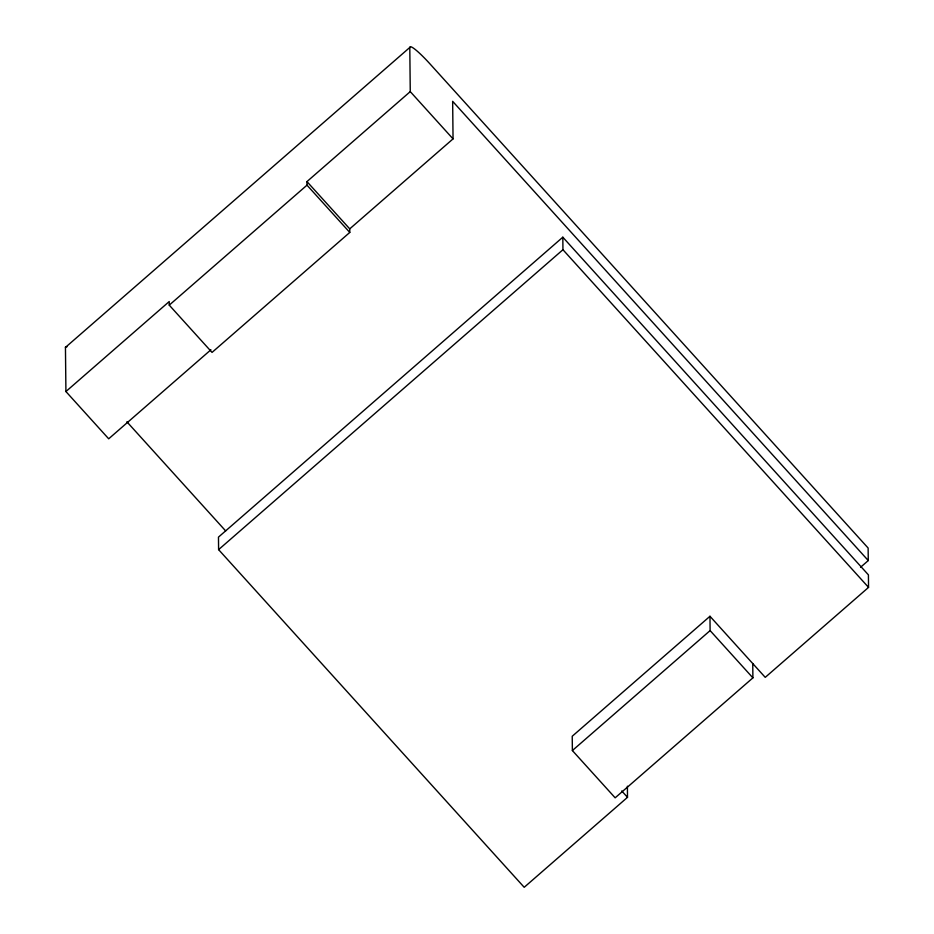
<?xml version="1.0" encoding="UTF-8"?>
<svg xmlns="http://www.w3.org/2000/svg" width="934" height="934" viewBox="0 0 934 934"><rect width="100%" height="100%" fill="white"/><g stroke="black" fill="none" stroke-linecap="round" stroke-linejoin="round"><path stroke-width="1.4" d="M210.909 349.783L108.694 438.805L65.917 391.533L65.45 347.39L409.793 47.471A30.542 3.888 48.9 0 1 430.014 63.944L868.13 548.036L868.27 560.552L860.564 567.265M65.917 391.533L169.217 301.554L169.252 305.138L212.041 352.41L349.783 232.438L349.736 228.865L306.959 181.593L410.259 91.614L409.793 47.471M169.252 305.138L306.994 185.165L306.959 181.593M349.736 228.865L453.048 138.886L452.651 101.327L868.27 560.552M752.746 663.549L752.897 677.862L615.156 797.823L572.379 750.551L572.227 736.249L709.968 616.277L765.238 677.36L868.55 587.381L868.41 574.865L562.817 237.201L218.474 537.12L218.603 549.636L524.207 887.3L627.508 797.321L627.391 786.194M218.603 549.636L562.945 249.717L562.817 237.201M572.379 750.551L710.109 630.59L709.968 616.277M562.945 249.717L868.55 587.381M410.259 91.614L453.048 138.886M306.994 185.165L349.783 232.438M710.109 630.59L752.897 677.862M621.74 790.958L627.508 797.321M126.884 421.783L225.654 530.909M65.45 347.39A30.542 3.888 48.9 0 1 66.968 346.829"/></g></svg>
